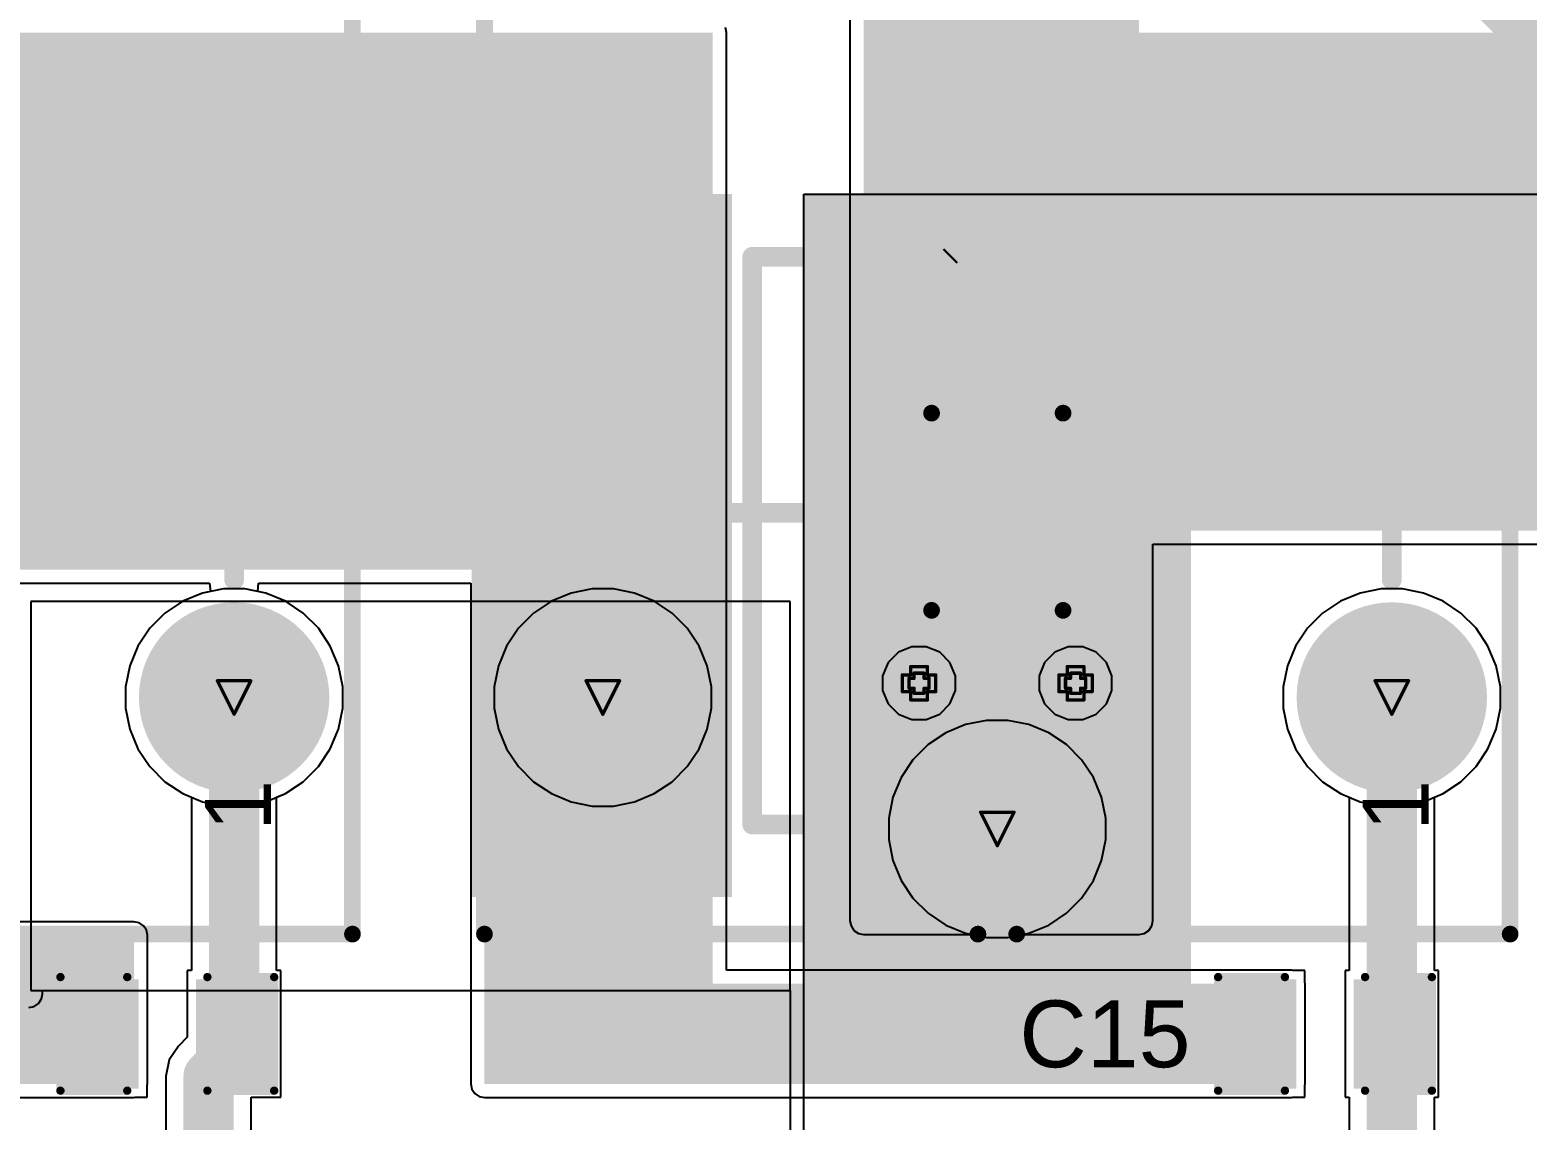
# Model space of a CAD drawing. Header units: inches. Extents: x -7 to 5163, y -3 to 5149.
# Drawn here: x 129.55 to 152.33, y 126.27 to 142.86 of the extents above; entities that cross this region are included whole.
import ezdxf

# ---------------------------------------------------------------- set-up
doc = ezdxf.new("R2010")
doc.units = ezdxf.units.IN
for name, color, linetype in [('Bottom Layer', 5, 'Continuous'), ('Bottom Solder', 6, 'Continuous'), ('Drill Drawing', 1, 'Continuous'), ('GND', 76, 'Continuous'), ('Multi-Layer', 9, 'Continuous'), ('Pad Holes', 156, 'Continuous'), ('PWR', 16, 'Continuous'), ('Top Layer', 1, 'Continuous'), ('Top Overlay', 2, 'Continuous'), ('Top Paste', 8, 'Continuous'), ('Top Solder', 216, 'Continuous'), ('Via Holes', 16, 'Continuous')]:
    doc.layers.add(name, color=color, linetype=linetype)
doc.styles.add('Arial', font='', dxfattribs={"height": 0.2})
doc.styles.get('Arial').set_extended_font_data('Arial')

# ---------------------------------------------------------------- blocks, each defined once
blk = doc.blocks.new('SRD_05VDC_SL_C_22')
at = {"layer": 'Bottom Layer'}
h = blk.add_hatch(color=5, dxfattribs=at)
edge = h.paths.add_edge_path()
edge.add_arc((-5.1, 6), 1.397, 0, 360)
h = blk.add_hatch(color=5, dxfattribs=at)
edge = h.paths.add_edge_path()
edge.add_arc((-7.1, 0), 1.397, 0, 360)
h = blk.add_hatch(color=5, dxfattribs=at)
edge = h.paths.add_edge_path()
edge.add_arc((-5.1, -6), 1.397, 0, 360)
at = {"layer": 'Bottom Solder'}
h = blk.add_hatch(color=6, dxfattribs=at)
edge = h.paths.add_edge_path()
edge.add_arc((-5.1, 6), 1.448, 0, 360)
h = blk.add_hatch(color=6, dxfattribs=at)
edge = h.paths.add_edge_path()
edge.add_arc((-7.1, 0), 1.448, 0, 360)
h = blk.add_hatch(color=6, dxfattribs=at)
edge = h.paths.add_edge_path()
edge.add_arc((-5.1, -6), 1.448, 0, 360)
at = {"layer": 'GND'}
h = blk.add_hatch(color=76, dxfattribs=at)
edge = h.paths.add_edge_path()
edge.add_arc((-5.1, 6), 1.397, 0, 360)
h = blk.add_hatch(color=76, dxfattribs=at)
edge = h.paths.add_edge_path()
edge.add_arc((-7.1, 0), 1.397, 0, 360)
h = blk.add_hatch(color=76, dxfattribs=at)
edge = h.paths.add_edge_path()
edge.add_arc((-5.1, -6), 1.397, 0, 360)
at = {"layer": 'Multi-Layer'}
h = blk.add_hatch(color=9, dxfattribs=at)
edge = h.paths.add_edge_path()
edge.add_arc((-5.1, 6), 1.397, 0, 360)
h = blk.add_hatch(color=9, dxfattribs=at)
edge = h.paths.add_edge_path()
edge.add_arc((-7.1, 0), 1.397, 0, 360)
h = blk.add_hatch(color=9, dxfattribs=at)
edge = h.paths.add_edge_path()
edge.add_arc((-5.1, -6), 1.397, 0, 360)
at = {"layer": 'Pad Holes'}
h = blk.add_hatch(color=7, dxfattribs=at)
edge = h.paths.add_edge_path()
edge.add_arc((-5.1, 6), 0.762, 0, 360)
h = blk.add_hatch(color=7, dxfattribs=at)
edge = h.paths.add_edge_path()
edge.add_arc((-7.1, 0), 0.762, 0, 360)
h = blk.add_hatch(color=7, dxfattribs=at)
edge = h.paths.add_edge_path()
edge.add_arc((-5.1, -6), 0.762, 0, 360)
at = {"layer": 'PWR'}
h = blk.add_hatch(color=16, dxfattribs=at)
edge = h.paths.add_edge_path()
edge.add_arc((-5.1, 6), 1.397, 0, 360)
h = blk.add_hatch(color=16, dxfattribs=at)
edge = h.paths.add_edge_path()
edge.add_arc((-7.1, 0), 1.397, 0, 360)
h = blk.add_hatch(color=16, dxfattribs=at)
edge = h.paths.add_edge_path()
edge.add_arc((-5.1, -6), 1.397, 0, 360)
at = {"layer": 'Top Layer'}
h = blk.add_hatch(color=1, dxfattribs=at)
edge = h.paths.add_edge_path()
edge.add_arc((-5.1, 6), 1.397, 0, 360)
h = blk.add_hatch(color=1, dxfattribs=at)
edge = h.paths.add_edge_path()
edge.add_arc((-7.1, 0), 1.397, 0, 360)
h = blk.add_hatch(color=1, dxfattribs=at)
edge = h.paths.add_edge_path()
edge.add_arc((-5.1, -6), 1.397, 0, 360)
at = {"layer": 'Top Solder'}
h = blk.add_hatch(color=216, dxfattribs=at)
edge = h.paths.add_edge_path()
edge.add_arc((-5.1, 6), 1.448, 0, 360)
h = blk.add_hatch(color=216, dxfattribs=at)
edge = h.paths.add_edge_path()
edge.add_arc((-7.1, 0), 1.448, 0, 360)
h = blk.add_hatch(color=216, dxfattribs=at)
edge = h.paths.add_edge_path()
edge.add_arc((-5.1, -6), 1.448, 0, 360)
at = {"layer": 'Top Overlay'}
for points, const_width in [([(-8.699, 7.8), (-8.699, 0.295)], 0.254), ([(-8.699, 7.8), (10.501, 7.8)], 0.254), ([(-3.31, 6), (-2.292, 6)], 0.3), ([(-2.292, 6), (-2.292, 1.051)], 0.3), ([(-7.032, 3.727), (1.604, 3.727)], 0.3), ([(-7.032, 3.727), (-7.032, 1.8)], 0.3), ([(1.604, 3.727), (1.604, 0.727)], 0.3), ([(-3.775, 1), (-3.775, -1)], 0.254), ([(-3.775, 1), (-0.775, 1)], 0.254), ([(-0.775, 1), (-0.775, -1)], 0.254), ([(1.604, 0.727), (1.628, 0.703)], 0.3), ([(1.628, 0.703), (5.644, 0.703)], 0.3), ([(-8.699, -0.295), (-8.699, -7.8)], 0.254), ([(-3.775, -1), (-0.775, -1)], 0.254), ([(-2.292, -1.051), (-2.292, -6)], 0.3), ([(-2.292, -6), (-3.31, -6)], 0.3), ([(-8.699, -7.8), (10.501, -7.8)], 0.254)]:
    blk.add_lwpolyline(points, dxfattribs=dict(at, const_width=const_width))
for points, const_width in [([(-8.763, 7.8, 1), (-8.636, 7.8, 1)], 0.127), ([(-8.763, 7.8, 1), (-8.636, 7.8, 1)], 0.127), ([(-3.385, 6, 1), (-3.235, 6, 1)], 0.15), ([(-2.367, 6, 1), (-2.217, 6, 1)], 0.15), ([(-2.367, 6, 1), (-2.217, 6, 1)], 0.15), ([(-7.107, 3.727, 1), (-6.957, 3.727, 1)], 0.15), ([(-7.107, 3.727, 1), (-6.957, 3.727, 1)], 0.15), ([(1.529, 3.727, 1), (1.679, 3.727, 1)], 0.15), ([(1.529, 3.727, 1), (1.679, 3.727, 1)], 0.15), ([(-7.107, 1.8, 1), (-6.957, 1.8, 1)], 0.15), ([(-2.367, 1.051, 1), (-2.217, 1.051, 1)], 0.15), ([(-3.838, 1, 1), (-3.711, 1, 1)], 0.127), ([(-3.838, 1, 1), (-3.711, 1, 1)], 0.127), ([(-0.838, 1, 1), (-0.711, 1, 1)], 0.127), ([(-0.838, 1, 1), (-0.711, 1, 1)], 0.127), ([(1.529, 0.727, 1), (1.679, 0.727, 1)], 0.15), ([(1.529, 0.727, 1), (1.679, 0.727, 1)], 0.15), ([(1.553, 0.703, 1), (1.703, 0.703, 1)], 0.15), ([(1.553, 0.703, 1), (1.703, 0.703, 1)], 0.15), ([(-8.763, 0.295, 1), (-8.636, 0.295, 1)], 0.127), ([(-8.763, -0.295, 1), (-8.636, -0.295, 1)], 0.127), ([(-3.838, -1, 1), (-3.711, -1, 1)], 0.127), ([(-3.838, -1, 1), (-3.711, -1, 1)], 0.127), ([(-2.367, -1.051, 1), (-2.217, -1.051, 1)], 0.15), ([(-0.838, -1, 1), (-0.711, -1, 1)], 0.127), ([(-0.838, -1, 1), (-0.711, -1, 1)], 0.127), ([(-3.385, -6, 1), (-3.235, -6, 1)], 0.15), ([(-2.367, -6, 1), (-2.217, -6, 1)], 0.15), ([(-2.367, -6, 1), (-2.217, -6, 1)], 0.15), ([(-8.763, -7.8, 1), (-8.636, -7.8, 1)], 0.127), ([(-8.763, -7.8, 1), (-8.636, -7.8, 1)], 0.127)]:
    blk.add_lwpolyline(points, format="xyb", close=True, dxfattribs=dict(at, const_width=const_width))
at = {"layer": 'Top Overlay', "style": 'Arial'}
blk.add_text('1', height=1, dxfattribs=at).set_placement((-7.132, -6.559))
blk = doc.blocks.new('SRD_05VDC_SL_C_29')
at = {"layer": 'Bottom Layer'}
h = blk.add_hatch(color=5, dxfattribs=at)
edge = h.paths.add_edge_path()
edge.add_arc((-5.1, -6), 1.397, 0, 360)
at = {"layer": 'Bottom Solder'}
h = blk.add_hatch(color=6, dxfattribs=at)
edge = h.paths.add_edge_path()
edge.add_arc((-5.1, -6), 1.448, 0, 360)
at = {"layer": 'GND'}
h = blk.add_hatch(color=76, dxfattribs=at)
edge = h.paths.add_edge_path()
edge.add_arc((-5.1, -6), 1.397, 0, 360)
at = {"layer": 'Multi-Layer'}
h = blk.add_hatch(color=9, dxfattribs=at)
edge = h.paths.add_edge_path()
edge.add_arc((-5.1, -6), 1.397, 0, 360)
at = {"layer": 'Pad Holes'}
h = blk.add_hatch(color=7, dxfattribs=at)
edge = h.paths.add_edge_path()
edge.add_arc((-5.1, -6), 0.762, 0, 360)
at = {"layer": 'PWR'}
h = blk.add_hatch(color=16, dxfattribs=at)
edge = h.paths.add_edge_path()
edge.add_arc((-5.1, -6), 1.397, 0, 360)
at = {"layer": 'Top Layer'}
h = blk.add_hatch(color=1, dxfattribs=at)
edge = h.paths.add_edge_path()
edge.add_arc((-5.1, -6), 1.397, 0, 360)
at = {"layer": 'Top Solder'}
h = blk.add_hatch(color=216, dxfattribs=at)
edge = h.paths.add_edge_path()
edge.add_arc((-5.1, -6), 1.448, 0, 360)
at = {"layer": 'Top Overlay'}
for points, const_width in [([(-8.699, -0.295), (-8.699, -7.8)], 0.254), ([(-2.292, -1.051), (-2.292, -6)], 0.3), ([(-2.292, -6), (-3.31, -6)], 0.3), ([(-8.699, -7.8), (10.501, -7.8)], 0.254)]:
    blk.add_lwpolyline(points, dxfattribs=dict(at, const_width=const_width))
for points, const_width in [([(-3.385, -6, 1), (-3.235, -6, 1)], 0.15), ([(-2.367, -6, 1), (-2.217, -6, 1)], 0.15), ([(-2.367, -6, 1), (-2.217, -6, 1)], 0.15), ([(-8.763, -7.8, 1), (-8.636, -7.8, 1)], 0.127), ([(-8.763, -7.8, 1), (-8.636, -7.8, 1)], 0.127)]:
    blk.add_lwpolyline(points, format="xyb", close=True, dxfattribs=dict(at, const_width=const_width))
at = {"layer": 'Top Overlay', "style": 'Arial'}
blk.add_text('1', height=1, dxfattribs=at).set_placement((-7.132, -6.559))
blk = doc.blocks.new('C___0805_78')
at = {"layer": 'Top Layer'}
for points in [[(-1.524, 0.762), (-0.508, 0.762), (-0.508, -0.762), (-1.524, -0.762)], [(0.508, 0.762), (1.524, 0.762), (1.524, -0.762), (0.508, -0.762)]]:
    blk.add_hatch(color=1, dxfattribs=at).paths.add_polyline_path(points)
at = {"layer": 'Top Paste'}
for points in [[(-1.524, 0.762), (-0.508, 0.762), (-0.508, -0.762), (-1.524, -0.762)], [(0.508, 0.762), (1.524, 0.762), (1.524, -0.762), (0.508, -0.762)]]:
    blk.add_hatch(color=8, dxfattribs=at).paths.add_polyline_path(points)
at = {"layer": 'Top Solder'}
for points in [[(-1.594, 0.832), (-0.438, 0.832), (-0.438, -0.832), (-1.594, -0.832)], [(0.438, 0.832), (1.594, 0.832), (1.594, -0.832), (0.438, -0.832)]]:
    blk.add_hatch(color=216, dxfattribs=at).paths.add_polyline_path(points)
at = {"layer": 'Top Overlay', "const_width": 0.127}
for points in [[(-1.626, 0.864), (-1.626, -0.864)], [(-0.61, 0.864), (-1.626, 0.864)], [(1.626, 0.864), (0.61, 0.864)], [(1.626, 0.864), (1.626, -0.864)], [(-0.61, -0.864), (-1.626, -0.864)], [(1.626, -0.864), (0.61, -0.864)]]:
    blk.add_lwpolyline(points, dxfattribs=at)
at = {"layer": 'Top Overlay', "const_width": 0.0635}
for points in [[(-1.657, 0.864, 1), (-1.594, 0.864, 1)], [(-1.657, 0.864, 1), (-1.594, 0.864, 1)], [(-0.641, 0.864, 1), (-0.578, 0.864, 1)], [(0.578, 0.864, 1), (0.641, 0.864, 1)], [(1.594, 0.864, 1), (1.657, 0.864, 1)], [(1.594, 0.864, 1), (1.657, 0.864, 1)], [(-1.657, -0.864, 1), (-1.594, -0.864, 1)], [(-1.657, -0.864, 1), (-1.594, -0.864, 1)], [(-0.641, -0.864, 1), (-0.578, -0.864, 1)], [(0.578, -0.864, 1), (0.641, -0.864, 1)], [(1.594, -0.864, 1), (1.657, -0.864, 1)], [(1.594, -0.864, 1), (1.657, -0.864, 1)]]:
    blk.add_lwpolyline(points, format="xyb", close=True, dxfattribs=at)
blk = doc.blocks.new('C___0805_80')
at = {"layer": 'Top Layer'}
for points in [[(-1.524, 0.762), (-0.508, 0.762), (-0.508, -0.762), (-1.524, -0.762)], [(0.508, 0.762), (1.524, 0.762), (1.524, -0.762), (0.508, -0.762)]]:
    blk.add_hatch(color=1, dxfattribs=at).paths.add_polyline_path(points)
at = {"layer": 'Top Paste'}
for points in [[(-1.524, 0.762), (-0.508, 0.762), (-0.508, -0.762), (-1.524, -0.762)], [(0.508, 0.762), (1.524, 0.762), (1.524, -0.762), (0.508, -0.762)]]:
    blk.add_hatch(color=8, dxfattribs=at).paths.add_polyline_path(points)
at = {"layer": 'Top Solder'}
for points in [[(-1.594, 0.832), (-0.438, 0.832), (-0.438, -0.832), (-1.594, -0.832)], [(0.438, 0.832), (1.594, 0.832), (1.594, -0.832), (0.438, -0.832)]]:
    blk.add_hatch(color=216, dxfattribs=at).paths.add_polyline_path(points)
at = {"layer": 'Top Overlay', "const_width": 0.127}
for points in [[(-1.626, 0.864), (-1.626, -0.864)], [(-0.61, 0.864), (-1.626, 0.864)], [(1.626, 0.864), (0.61, 0.864)], [(1.626, 0.864), (1.626, -0.864)], [(-0.61, -0.864), (-1.626, -0.864)], [(1.626, -0.864), (0.61, -0.864)]]:
    blk.add_lwpolyline(points, dxfattribs=at)
at = {"layer": 'Top Overlay', "const_width": 0.0635}
for points in [[(-1.657, 0.864, 1), (-1.594, 0.864, 1)], [(-1.657, 0.864, 1), (-1.594, 0.864, 1)], [(-0.641, 0.864, 1), (-0.578, 0.864, 1)], [(0.578, 0.864, 1), (0.641, 0.864, 1)], [(1.594, 0.864, 1), (1.657, 0.864, 1)], [(1.594, 0.864, 1), (1.657, 0.864, 1)], [(-1.657, -0.864, 1), (-1.594, -0.864, 1)], [(-1.657, -0.864, 1), (-1.594, -0.864, 1)], [(-0.641, -0.864, 1), (-0.578, -0.864, 1)], [(0.578, -0.864, 1), (0.641, -0.864, 1)], [(1.594, -0.864, 1), (1.657, -0.864, 1)], [(1.594, -0.864, 1), (1.657, -0.864, 1)]]:
    blk.add_lwpolyline(points, format="xyb", close=True, dxfattribs=at)

msp = doc.modelspace()

# ---------------------------------------------------------------- hatches: boundary and pattern name
at = {"layer": 'Bottom Layer'}
for points in [[(125.093, 136.042), (140.233, 136.042), (140.233, 140.36), (125.093, 140.36)], [(136.271, 129.667), (140.233, 129.667), (140.233, 140.36), (136.271, 140.36)], [(141.326, 128.019), (147.216, 128.019), (147.216, 140.36), (141.326, 140.36)]]:
    msp.add_hatch(color=5, dxfattribs=at).paths.add_polyline_path(points)
h = msp.add_hatch(color=5, dxfattribs=at)
edge = h.paths.add_edge_path()
edge.add_arc((143.078, 132.918), 0.3, 0, 360)
h = msp.add_hatch(color=5, dxfattribs=at)
edge = h.paths.add_edge_path()
edge.add_arc((145.458, 132.918), 0.3, 0, 360)
at = {"layer": 'Bottom Solder'}
h = msp.add_hatch(color=6, dxfattribs=at)
edge = h.paths.add_edge_path()
edge.add_arc((143.078, 132.918), 0.402, 0, 360)
h = msp.add_hatch(color=6, dxfattribs=at)
edge = h.paths.add_edge_path()
edge.add_arc((145.458, 132.918), 0.402, 0, 360)
at = {"layer": 'GND'}
h = msp.add_hatch(color=76, dxfattribs=at)
edge = h.paths.add_edge_path()
edge.add_arc((143.078, 132.918), 0.3, 0, 360)
h = msp.add_hatch(color=76, dxfattribs=at)
edge = h.paths.add_edge_path()
edge.add_arc((145.458, 132.918), 0.3, 0, 360)
at = {"layer": 'PWR'}
h = msp.add_hatch(color=16, dxfattribs=at)
edge = h.paths.add_edge_path()
edge.add_arc((143.078, 132.918), 0.3, 0, 360)
h = msp.add_hatch(color=16, dxfattribs=at)
edge = h.paths.add_edge_path()
edge.add_arc((145.458, 132.918), 0.3, 0, 360)
at = {"layer": 'Top Layer'}
for points in [[(142.234, 129.304), (146.424, 129.304), (146.424, 155.032), (142.234, 155.032)], [(118.847, 134.647), (139.941, 134.647), (139.941, 142.816), (118.847, 142.816)], [(136.467, 126.822), (139.941, 126.822), (139.941, 142.816), (136.467, 142.816)], [(142.265, 135.238), (164.033, 135.238), (164.033, 142.816), (142.265, 142.816)], [(118.859, 126.822), (131.136, 126.822), (131.136, 129.083), (118.859, 129.083)], [(136.467, 126.822), (148.744, 126.822), (148.744, 128.346), (136.467, 128.346)]]:
    msp.add_hatch(color=1, dxfattribs=at).paths.add_polyline_path(points)
h = msp.add_hatch(color=1, dxfattribs=at)
edge = h.paths.add_edge_path()
edge.add_arc((143.078, 132.918), 0.3, 0, 360)
h = msp.add_hatch(color=1, dxfattribs=at)
edge = h.paths.add_edge_path()
edge.add_arc((145.458, 132.918), 0.3, 0, 360)
at = {"layer": 'Top Solder'}
h = msp.add_hatch(color=216, dxfattribs=at)
edge = h.paths.add_edge_path()
edge.add_arc((143.078, 132.918), 0.402, 0, 360)
h = msp.add_hatch(color=216, dxfattribs=at)
edge = h.paths.add_edge_path()
edge.add_arc((145.458, 132.918), 0.402, 0, 360)
at = {"layer": 'Via Holes'}
h = msp.add_hatch(color=7, dxfattribs=at)
edge = h.paths.add_edge_path()
edge.add_arc((143.078, 132.918), 0.15, 0, 360)
h = msp.add_hatch(color=7, dxfattribs=at)
edge = h.paths.add_edge_path()
edge.add_arc((145.458, 132.918), 0.15, 0, 360)

# ---------------------------------------------------------------- linework, layer by layer
at = {"layer": 'Bottom Layer'}
for p, q in [((141.326, 119.554), (141.326, 140.36)), ((141.326, 140.36), (164.607, 140.36)), ((150.105, 134.352), (149.786, 134.289)), ((150.43, 134.352), (150.105, 134.352)), ((150.749, 134.289), (150.43, 134.352)), ((129.567, 134.163), (129.567, 128.245)), ((141.118, 134.163), (129.567, 134.163)), ((141.118, 128.245), (141.118, 134.163)), ((149.486, 134.164), (149.215, 133.984)), ((149.786, 134.289), (149.486, 134.164)), ((151.05, 134.164), (150.749, 134.289)), ((151.32, 133.984), (151.05, 134.164)), ((149.215, 133.984), (148.985, 133.754)), ((151.55, 133.754), (151.32, 133.984)), ((148.985, 133.754), (148.805, 133.483)), ((151.731, 133.483), (151.55, 133.754)), ((148.805, 133.483), (148.68, 133.183)), ((151.855, 133.183), (151.731, 133.483)), ((148.68, 133.183), (148.617, 132.864)), ((151.919, 132.864), (151.855, 133.183)), ((148.617, 132.864), (148.617, 132.539)), ((151.919, 132.539), (151.919, 132.864)), ((148.617, 132.539), (148.68, 132.22)), ((151.855, 132.22), (151.919, 132.539)), ((148.68, 132.22), (148.805, 131.919)), ((151.731, 131.919), (151.855, 132.22)), ((148.805, 131.919), (148.985, 131.649)), ((151.55, 131.649), (151.731, 131.919)), ((148.985, 131.649), (149.215, 131.419)), ((151.32, 131.419), (151.55, 131.649)), ((149.215, 131.419), (149.486, 131.238)), ((151.05, 131.238), (151.32, 131.419)), ((149.486, 131.238), (149.786, 131.114)), ((150.749, 131.114), (151.05, 131.238)), ((149.786, 131.114), (150.105, 131.05)), ((150.105, 131.05), (150.43, 131.05)), ((150.43, 131.05), (150.749, 131.114)), ((129.567, 128.245), (141.118, 128.245)), ((129.746, 128.194), (129.746, 128.245)), ((129.746, 128.245), (141.118, 128.245)), ((141.118, 128.245), (141.118, 128.019)), ((129.539, 127.987), (129.618, 128.002)), ((129.618, 128.002), (129.686, 128.047)), ((129.686, 128.047), (129.731, 128.115)), ((129.731, 128.115), (129.746, 128.194)), ((141.118, 128.019), (141.118, 119.663))]:
    msp.add_line(p, q, dxfattribs=at)
at = {"layer": 'Bottom Layer', "const_width": 0.762}
msp.add_lwpolyline([(150.267, 144.901), (153.31, 141.859)], dxfattribs=at)
at = {"layer": 'Drill Drawing', "const_width": 0.0508}
for points in [[(142.824, 132.791), (142.824, 133.045)], [(142.824, 133.045), (142.951, 133.045)], [(142.926, 132.842), (142.926, 132.994)], [(142.926, 132.994), (143.002, 132.994)], [(142.951, 133.045), (142.951, 133.172)], [(142.951, 133.172), (143.205, 133.172)], [(143.002, 132.994), (143.002, 133.071)], [(143.002, 133.071), (143.154, 133.071)], [(143.154, 132.994), (143.154, 133.071)], [(143.154, 132.994), (143.231, 132.994)], [(143.205, 133.045), (143.205, 133.172)], [(143.205, 133.045), (143.332, 133.045)], [(143.231, 132.842), (143.231, 132.994)], [(143.332, 132.791), (143.332, 133.045)], [(145.204, 132.791), (145.204, 133.045)], [(145.204, 133.045), (145.331, 133.045)], [(145.305, 132.842), (145.305, 132.994)], [(145.305, 132.994), (145.381, 132.994)], [(145.331, 133.045), (145.331, 133.172)], [(145.331, 133.172), (145.585, 133.172)], [(145.381, 132.994), (145.381, 133.071)], [(145.381, 133.071), (145.534, 133.071)], [(145.534, 132.994), (145.534, 133.071)], [(145.534, 132.994), (145.61, 132.994)], [(145.585, 133.045), (145.585, 133.172)], [(145.585, 133.045), (145.712, 133.045)], [(145.61, 132.842), (145.61, 132.994)], [(145.712, 132.791), (145.712, 133.045)], [(132.406, 132.955), (132.914, 132.955)], [(132.406, 132.955), (132.66, 132.447)], [(132.66, 132.447), (132.914, 132.955)], [(138.014, 132.955), (138.522, 132.955)], [(138.014, 132.955), (138.268, 132.447)], [(138.268, 132.447), (138.522, 132.955)], [(142.824, 132.791), (142.951, 132.791)], [(142.926, 132.842), (143.002, 132.842)], [(142.951, 132.664), (142.951, 132.791)], [(143.002, 132.766), (143.002, 132.842)], [(143.002, 132.766), (143.154, 132.766)], [(143.154, 132.842), (143.231, 132.842)], [(143.154, 132.766), (143.154, 132.842)], [(143.205, 132.791), (143.332, 132.791)], [(143.205, 132.664), (143.205, 132.791)], [(145.204, 132.791), (145.331, 132.791)], [(145.305, 132.842), (145.381, 132.842)], [(145.331, 132.664), (145.331, 132.791)], [(145.381, 132.766), (145.381, 132.842)], [(145.381, 132.766), (145.534, 132.766)], [(145.534, 132.842), (145.61, 132.842)], [(145.534, 132.766), (145.534, 132.842)], [(145.585, 132.791), (145.712, 132.791)], [(145.585, 132.664), (145.585, 132.791)], [(150.014, 132.955), (150.522, 132.955)], [(150.014, 132.955), (150.268, 132.447)], [(150.268, 132.447), (150.522, 132.955)], [(142.951, 132.664), (143.205, 132.664)], [(145.331, 132.664), (145.585, 132.664)], [(144.014, 130.955), (144.522, 130.955)], [(144.014, 130.955), (144.268, 130.447)], [(144.268, 130.447), (144.522, 130.955)]]:
    msp.add_lwpolyline(points, dxfattribs=at)
at = {"layer": 'Drill Drawing', "const_width": 0.0254}
for points in [[(142.811, 133.045, 1), (142.837, 133.045, 1)], [(142.811, 133.045, 1), (142.837, 133.045, 1)], [(142.913, 132.994, 1), (142.939, 132.994, 1)], [(142.913, 132.994, 1), (142.939, 132.994, 1)], [(142.939, 133.172, 1), (142.964, 133.172, 1)], [(142.939, 133.172, 1), (142.964, 133.172, 1)], [(142.939, 133.045, 1), (142.964, 133.045, 1)], [(142.939, 133.045, 1), (142.964, 133.045, 1)], [(142.989, 133.071, 1), (143.015, 133.071, 1)], [(142.989, 133.071, 1), (143.015, 133.071, 1)], [(142.989, 132.994, 1), (143.015, 132.994, 1)], [(142.989, 132.994, 1), (143.015, 132.994, 1)], [(143.142, 133.071, 1), (143.167, 133.071, 1)], [(143.142, 133.071, 1), (143.167, 133.071, 1)], [(143.142, 132.994, 1), (143.167, 132.994, 1)], [(143.142, 132.994, 1), (143.167, 132.994, 1)], [(143.192, 133.172, 1), (143.218, 133.172, 1)], [(143.192, 133.172, 1), (143.218, 133.172, 1)], [(143.192, 133.045, 1), (143.218, 133.045, 1)], [(143.192, 133.045, 1), (143.218, 133.045, 1)], [(143.218, 132.994, 1), (143.243, 132.994, 1)], [(143.218, 132.994, 1), (143.243, 132.994, 1)], [(143.32, 133.045, 1), (143.345, 133.045, 1)], [(143.32, 133.045, 1), (143.345, 133.045, 1)], [(145.191, 133.045, 1), (145.216, 133.045, 1)], [(145.191, 133.045, 1), (145.216, 133.045, 1)], [(145.292, 132.994, 1), (145.318, 132.994, 1)], [(145.292, 132.994, 1), (145.318, 132.994, 1)], [(145.318, 133.172, 1), (145.343, 133.172, 1)], [(145.318, 133.172, 1), (145.343, 133.172, 1)], [(145.318, 133.045, 1), (145.343, 133.045, 1)], [(145.318, 133.045, 1), (145.343, 133.045, 1)], [(145.369, 133.071, 1), (145.394, 133.071, 1)], [(145.369, 133.071, 1), (145.394, 133.071, 1)], [(145.369, 132.994, 1), (145.394, 132.994, 1)], [(145.369, 132.994, 1), (145.394, 132.994, 1)], [(145.521, 133.071, 1), (145.546, 133.071, 1)], [(145.521, 133.071, 1), (145.546, 133.071, 1)], [(145.521, 132.994, 1), (145.546, 132.994, 1)], [(145.521, 132.994, 1), (145.546, 132.994, 1)], [(145.572, 133.172, 1), (145.597, 133.172, 1)], [(145.572, 133.172, 1), (145.597, 133.172, 1)], [(145.572, 133.045, 1), (145.597, 133.045, 1)], [(145.572, 133.045, 1), (145.597, 133.045, 1)], [(145.597, 132.994, 1), (145.623, 132.994, 1)], [(145.597, 132.994, 1), (145.623, 132.994, 1)], [(145.699, 133.045, 1), (145.724, 133.045, 1)], [(145.699, 133.045, 1), (145.724, 133.045, 1)], [(132.393, 132.955, 1), (132.418, 132.955, 1)], [(132.393, 132.955, 1), (132.418, 132.955, 1)], [(132.901, 132.955, 1), (132.926, 132.955, 1)], [(132.901, 132.955, 1), (132.926, 132.955, 1)], [(138.001, 132.955, 1), (138.027, 132.955, 1)], [(138.001, 132.955, 1), (138.027, 132.955, 1)], [(138.509, 132.955, 1), (138.535, 132.955, 1)], [(138.509, 132.955, 1), (138.535, 132.955, 1)], [(142.811, 132.791, 1), (142.837, 132.791, 1)], [(142.811, 132.791, 1), (142.837, 132.791, 1)], [(142.913, 132.842, 1), (142.939, 132.842, 1)], [(142.913, 132.842, 1), (142.939, 132.842, 1)], [(142.939, 132.791, 1), (142.964, 132.791, 1)], [(142.939, 132.791, 1), (142.964, 132.791, 1)], [(142.989, 132.842, 1), (143.015, 132.842, 1)], [(142.989, 132.842, 1), (143.015, 132.842, 1)], [(142.989, 132.766, 1), (143.015, 132.766, 1)], [(142.989, 132.766, 1), (143.015, 132.766, 1)], [(143.142, 132.842, 1), (143.167, 132.842, 1)], [(143.142, 132.842, 1), (143.167, 132.842, 1)], [(143.142, 132.766, 1), (143.167, 132.766, 1)], [(143.142, 132.766, 1), (143.167, 132.766, 1)], [(143.192, 132.791, 1), (143.218, 132.791, 1)], [(143.192, 132.791, 1), (143.218, 132.791, 1)], [(143.218, 132.842, 1), (143.243, 132.842, 1)], [(143.218, 132.842, 1), (143.243, 132.842, 1)], [(143.32, 132.791, 1), (143.345, 132.791, 1)], [(143.32, 132.791, 1), (143.345, 132.791, 1)], [(145.191, 132.791, 1), (145.216, 132.791, 1)], [(145.191, 132.791, 1), (145.216, 132.791, 1)], [(145.292, 132.842, 1), (145.318, 132.842, 1)], [(145.292, 132.842, 1), (145.318, 132.842, 1)], [(145.318, 132.791, 1), (145.343, 132.791, 1)], [(145.318, 132.791, 1), (145.343, 132.791, 1)], [(145.369, 132.842, 1), (145.394, 132.842, 1)], [(145.369, 132.842, 1), (145.394, 132.842, 1)], [(145.369, 132.766, 1), (145.394, 132.766, 1)], [(145.369, 132.766, 1), (145.394, 132.766, 1)], [(145.521, 132.842, 1), (145.546, 132.842, 1)], [(145.521, 132.842, 1), (145.546, 132.842, 1)], [(145.521, 132.766, 1), (145.546, 132.766, 1)], [(145.521, 132.766, 1), (145.546, 132.766, 1)], [(145.572, 132.791, 1), (145.597, 132.791, 1)], [(145.572, 132.791, 1), (145.597, 132.791, 1)], [(145.597, 132.842, 1), (145.623, 132.842, 1)], [(145.597, 132.842, 1), (145.623, 132.842, 1)], [(145.699, 132.791, 1), (145.724, 132.791, 1)], [(145.699, 132.791, 1), (145.724, 132.791, 1)], [(150.001, 132.955, 1), (150.027, 132.955, 1)], [(150.001, 132.955, 1), (150.027, 132.955, 1)], [(150.509, 132.955, 1), (150.535, 132.955, 1)], [(150.509, 132.955, 1), (150.535, 132.955, 1)], [(142.939, 132.664, 1), (142.964, 132.664, 1)], [(142.939, 132.664, 1), (142.964, 132.664, 1)], [(143.192, 132.664, 1), (143.218, 132.664, 1)], [(143.192, 132.664, 1), (143.218, 132.664, 1)], [(145.318, 132.664, 1), (145.343, 132.664, 1)], [(145.318, 132.664, 1), (145.343, 132.664, 1)], [(145.572, 132.664, 1), (145.597, 132.664, 1)], [(145.572, 132.664, 1), (145.597, 132.664, 1)], [(132.647, 132.447, 1), (132.672, 132.447, 1)], [(132.647, 132.447, 1), (132.672, 132.447, 1)], [(138.255, 132.447, 1), (138.281, 132.447, 1)], [(138.255, 132.447, 1), (138.281, 132.447, 1)], [(150.255, 132.447, 1), (150.281, 132.447, 1)], [(150.255, 132.447, 1), (150.281, 132.447, 1)], [(144.001, 130.955, 1), (144.027, 130.955, 1)], [(144.001, 130.955, 1), (144.027, 130.955, 1)], [(144.509, 130.955, 1), (144.535, 130.955, 1)], [(144.509, 130.955, 1), (144.535, 130.955, 1)], [(144.255, 130.447, 1), (144.281, 130.447, 1)], [(144.255, 130.447, 1), (144.281, 130.447, 1)]]:
    msp.add_lwpolyline(points, format="xyb", close=True, dxfattribs=at)
at = {"layer": 'GND'}
for p, q in [((132.497, 134.352), (132.178, 134.289)), ((132.822, 134.352), (132.497, 134.352)), ((133.141, 134.289), (132.822, 134.352)), ((138.105, 134.352), (137.786, 134.289)), ((138.43, 134.352), (138.105, 134.352)), ((138.749, 134.289), (138.43, 134.352)), ((150.105, 134.352), (149.786, 134.289)), ((150.43, 134.352), (150.105, 134.352)), ((150.749, 134.289), (150.43, 134.352)), ((131.878, 134.164), (131.607, 133.984)), ((132.178, 134.289), (131.878, 134.164)), ((133.442, 134.164), (133.141, 134.289)), ((133.712, 133.984), (133.442, 134.164)), ((137.486, 134.164), (137.215, 133.984)), ((137.786, 134.289), (137.486, 134.164)), ((139.05, 134.164), (138.749, 134.289)), ((139.32, 133.984), (139.05, 134.164)), ((149.486, 134.164), (149.215, 133.984)), ((149.786, 134.289), (149.486, 134.164)), ((151.05, 134.164), (150.749, 134.289)), ((151.32, 133.984), (151.05, 134.164)), ((131.607, 133.984), (131.377, 133.754)), ((133.942, 133.754), (133.712, 133.984)), ((137.215, 133.984), (136.985, 133.754)), ((139.55, 133.754), (139.32, 133.984)), ((149.215, 133.984), (148.985, 133.754)), ((151.55, 133.754), (151.32, 133.984)), ((131.377, 133.754), (131.197, 133.483)), ((134.123, 133.483), (133.942, 133.754)), ((136.985, 133.754), (136.805, 133.483)), ((139.731, 133.483), (139.55, 133.754)), ((148.985, 133.754), (148.805, 133.483)), ((151.731, 133.483), (151.55, 133.754)), ((131.197, 133.483), (131.072, 133.183)), ((134.247, 133.183), (134.123, 133.483)), ((136.805, 133.483), (136.68, 133.183)), ((139.855, 133.183), (139.731, 133.483)), ((142.968, 133.472), (142.764, 133.388)), ((143.188, 133.472), (142.968, 133.472)), ((143.392, 133.388), (143.188, 133.472)), ((145.347, 133.472), (145.144, 133.388)), ((145.568, 133.472), (145.347, 133.472)), ((145.771, 133.388), (145.568, 133.472)), ((148.805, 133.483), (148.68, 133.183)), ((151.855, 133.183), (151.731, 133.483)), ((142.609, 133.232), (142.524, 133.028)), ((142.764, 133.388), (142.609, 133.232)), ((143.548, 133.232), (143.392, 133.388)), ((143.632, 133.028), (143.548, 133.232)), ((144.988, 133.232), (144.904, 133.028)), ((145.144, 133.388), (144.988, 133.232)), ((145.927, 133.232), (145.771, 133.388)), ((146.012, 133.028), (145.927, 133.232)), ((131.072, 133.183), (131.009, 132.864)), ((134.311, 132.864), (134.247, 133.183)), ((136.68, 133.183), (136.617, 132.864)), ((139.919, 132.864), (139.855, 133.183)), ((142.524, 133.028), (142.524, 132.808)), ((143.632, 132.808), (143.632, 133.028)), ((144.904, 133.028), (144.904, 132.808)), ((146.012, 132.808), (146.012, 133.028)), ((148.68, 133.183), (148.617, 132.864)), ((151.919, 132.864), (151.855, 133.183)), ((131.009, 132.864), (131.009, 132.539)), ((134.311, 132.539), (134.311, 132.864)), ((136.617, 132.864), (136.617, 132.539)), ((139.919, 132.539), (139.919, 132.864)), ((142.524, 132.808), (142.609, 132.604)), ((143.548, 132.604), (143.632, 132.808)), ((144.904, 132.808), (144.988, 132.604)), ((145.927, 132.604), (146.012, 132.808)), ((148.617, 132.864), (148.617, 132.539)), ((151.919, 132.539), (151.919, 132.864)), ((131.009, 132.539), (131.072, 132.22)), ((134.247, 132.22), (134.311, 132.539)), ((136.617, 132.539), (136.68, 132.22)), ((139.855, 132.22), (139.919, 132.539)), ((142.609, 132.604), (142.764, 132.449)), ((143.392, 132.449), (143.548, 132.604)), ((144.988, 132.604), (145.144, 132.449)), ((145.771, 132.449), (145.927, 132.604)), ((148.617, 132.539), (148.68, 132.22)), ((151.855, 132.22), (151.919, 132.539)), ((142.764, 132.449), (142.968, 132.364)), ((142.968, 132.364), (143.188, 132.364)), ((143.188, 132.364), (143.392, 132.449)), ((144.105, 132.352), (143.786, 132.289)), ((144.43, 132.352), (144.105, 132.352)), ((144.749, 132.289), (144.43, 132.352)), ((145.144, 132.449), (145.347, 132.364)), ((145.347, 132.364), (145.568, 132.364)), ((145.568, 132.364), (145.771, 132.449)), ((131.072, 132.22), (131.197, 131.919)), ((134.123, 131.919), (134.247, 132.22)), ((136.68, 132.22), (136.805, 131.919)), ((139.731, 131.919), (139.855, 132.22)), ((143.486, 132.164), (143.215, 131.984)), ((143.786, 132.289), (143.486, 132.164)), ((145.05, 132.164), (144.749, 132.289)), ((145.32, 131.984), (145.05, 132.164)), ((148.68, 132.22), (148.805, 131.919)), ((151.731, 131.919), (151.855, 132.22)), ((131.197, 131.919), (131.377, 131.649)), ((133.942, 131.649), (134.123, 131.919)), ((136.805, 131.919), (136.985, 131.649)), ((139.55, 131.649), (139.731, 131.919)), ((143.215, 131.984), (142.985, 131.754)), ((145.55, 131.754), (145.32, 131.984)), ((148.805, 131.919), (148.985, 131.649)), ((151.55, 131.649), (151.731, 131.919)), ((131.377, 131.649), (131.607, 131.419)), ((133.712, 131.419), (133.942, 131.649)), ((136.985, 131.649), (137.215, 131.419)), ((139.32, 131.419), (139.55, 131.649)), ((142.985, 131.754), (142.805, 131.483)), ((145.731, 131.483), (145.55, 131.754)), ((148.985, 131.649), (149.215, 131.419)), ((151.32, 131.419), (151.55, 131.649)), ((131.607, 131.419), (131.878, 131.238)), ((133.442, 131.238), (133.712, 131.419)), ((137.215, 131.419), (137.486, 131.238)), ((139.05, 131.238), (139.32, 131.419)), ((142.805, 131.483), (142.68, 131.183)), ((145.855, 131.183), (145.731, 131.483)), ((149.215, 131.419), (149.486, 131.238)), ((151.05, 131.238), (151.32, 131.419)), ((131.878, 131.238), (132.178, 131.114)), ((133.141, 131.114), (133.442, 131.238)), ((137.486, 131.238), (137.786, 131.114)), ((138.749, 131.114), (139.05, 131.238)), ((142.68, 131.183), (142.617, 130.864)), ((145.919, 130.864), (145.855, 131.183)), ((149.486, 131.238), (149.786, 131.114)), ((150.749, 131.114), (151.05, 131.238)), ((132.178, 131.114), (132.497, 131.05)), ((132.497, 131.05), (132.822, 131.05)), ((132.822, 131.05), (133.141, 131.114)), ((137.786, 131.114), (138.105, 131.05)), ((138.105, 131.05), (138.43, 131.05)), ((138.43, 131.05), (138.749, 131.114)), ((149.786, 131.114), (150.105, 131.05)), ((150.105, 131.05), (150.43, 131.05)), ((150.43, 131.05), (150.749, 131.114)), ((142.617, 130.864), (142.617, 130.539)), ((145.919, 130.539), (145.919, 130.864)), ((142.617, 130.539), (142.68, 130.22)), ((145.855, 130.22), (145.919, 130.539)), ((142.68, 130.22), (142.805, 129.919)), ((145.731, 129.919), (145.855, 130.22)), ((142.805, 129.919), (142.985, 129.649)), ((145.55, 129.649), (145.731, 129.919)), ((142.985, 129.649), (143.215, 129.419)), ((145.32, 129.419), (145.55, 129.649)), ((143.215, 129.419), (143.486, 129.238)), ((145.05, 129.238), (145.32, 129.419)), ((143.486, 129.238), (143.786, 129.114)), ((143.786, 129.114), (144.105, 129.05)), ((144.43, 129.05), (144.749, 129.114)), ((144.749, 129.114), (145.05, 129.238)), ((144.105, 129.05), (144.43, 129.05))]:
    msp.add_line(p, q, dxfattribs=at)
at = {"layer": 'PWR'}
for p, q in [((132.497, 134.352), (132.178, 134.289)), ((132.822, 134.352), (132.497, 134.352)), ((133.141, 134.289), (132.822, 134.352)), ((150.105, 134.352), (149.786, 134.289)), ((150.43, 134.352), (150.105, 134.352)), ((150.749, 134.289), (150.43, 134.352)), ((131.878, 134.164), (131.607, 133.984)), ((132.178, 134.289), (131.878, 134.164)), ((133.442, 134.164), (133.141, 134.289)), ((133.712, 133.984), (133.442, 134.164)), ((149.486, 134.164), (149.215, 133.984)), ((149.786, 134.289), (149.486, 134.164)), ((151.05, 134.164), (150.749, 134.289)), ((151.32, 133.984), (151.05, 134.164)), ((131.607, 133.984), (131.377, 133.754)), ((133.942, 133.754), (133.712, 133.984)), ((149.215, 133.984), (148.985, 133.754)), ((151.55, 133.754), (151.32, 133.984)), ((131.377, 133.754), (131.197, 133.483)), ((134.123, 133.483), (133.942, 133.754)), ((148.985, 133.754), (148.805, 133.483)), ((151.731, 133.483), (151.55, 133.754)), ((131.197, 133.483), (131.072, 133.183)), ((134.247, 133.183), (134.123, 133.483)), ((142.968, 133.472), (142.764, 133.388)), ((143.188, 133.472), (142.968, 133.472)), ((143.392, 133.388), (143.188, 133.472)), ((145.347, 133.472), (145.144, 133.388)), ((145.568, 133.472), (145.347, 133.472)), ((145.771, 133.388), (145.568, 133.472)), ((148.805, 133.483), (148.68, 133.183)), ((151.855, 133.183), (151.731, 133.483)), ((142.609, 133.232), (142.524, 133.028)), ((142.764, 133.388), (142.609, 133.232)), ((143.548, 133.232), (143.392, 133.388)), ((143.632, 133.028), (143.548, 133.232)), ((144.988, 133.232), (144.904, 133.028)), ((145.144, 133.388), (144.988, 133.232)), ((145.927, 133.232), (145.771, 133.388)), ((146.012, 133.028), (145.927, 133.232)), ((131.072, 133.183), (131.009, 132.864)), ((134.311, 132.864), (134.247, 133.183)), ((142.524, 133.028), (142.524, 132.808)), ((143.632, 132.808), (143.632, 133.028)), ((144.904, 133.028), (144.904, 132.808)), ((146.012, 132.808), (146.012, 133.028)), ((148.68, 133.183), (148.617, 132.864)), ((151.919, 132.864), (151.855, 133.183)), ((131.009, 132.864), (131.009, 132.539)), ((134.311, 132.539), (134.311, 132.864)), ((142.524, 132.808), (142.609, 132.604)), ((143.548, 132.604), (143.632, 132.808)), ((144.904, 132.808), (144.988, 132.604)), ((145.927, 132.604), (146.012, 132.808)), ((148.617, 132.864), (148.617, 132.539)), ((151.919, 132.539), (151.919, 132.864)), ((131.009, 132.539), (131.072, 132.22)), ((134.247, 132.22), (134.311, 132.539)), ((142.609, 132.604), (142.764, 132.449)), ((143.392, 132.449), (143.548, 132.604)), ((144.988, 132.604), (145.144, 132.449)), ((145.771, 132.449), (145.927, 132.604)), ((148.617, 132.539), (148.68, 132.22)), ((151.855, 132.22), (151.919, 132.539)), ((142.764, 132.449), (142.968, 132.364)), ((142.968, 132.364), (143.188, 132.364)), ((143.188, 132.364), (143.392, 132.449)), ((144.105, 132.352), (143.786, 132.289)), ((144.43, 132.352), (144.105, 132.352)), ((144.749, 132.289), (144.43, 132.352)), ((145.144, 132.449), (145.347, 132.364)), ((145.347, 132.364), (145.568, 132.364)), ((145.568, 132.364), (145.771, 132.449)), ((131.072, 132.22), (131.197, 131.919)), ((134.123, 131.919), (134.247, 132.22)), ((143.486, 132.164), (143.215, 131.984)), ((143.786, 132.289), (143.486, 132.164)), ((145.05, 132.164), (144.749, 132.289)), ((145.32, 131.984), (145.05, 132.164)), ((148.68, 132.22), (148.805, 131.919)), ((151.731, 131.919), (151.855, 132.22)), ((131.197, 131.919), (131.377, 131.649)), ((133.942, 131.649), (134.123, 131.919)), ((143.215, 131.984), (142.985, 131.754)), ((145.55, 131.754), (145.32, 131.984)), ((148.805, 131.919), (148.985, 131.649)), ((151.55, 131.649), (151.731, 131.919)), ((131.377, 131.649), (131.607, 131.419)), ((133.712, 131.419), (133.942, 131.649)), ((142.985, 131.754), (142.805, 131.483)), ((145.731, 131.483), (145.55, 131.754)), ((148.985, 131.649), (149.215, 131.419)), ((151.32, 131.419), (151.55, 131.649)), ((131.607, 131.419), (131.878, 131.238)), ((133.442, 131.238), (133.712, 131.419)), ((142.805, 131.483), (142.68, 131.183)), ((145.855, 131.183), (145.731, 131.483)), ((149.215, 131.419), (149.486, 131.238)), ((151.05, 131.238), (151.32, 131.419)), ((131.878, 131.238), (132.178, 131.114)), ((133.141, 131.114), (133.442, 131.238)), ((142.68, 131.183), (142.617, 130.864)), ((145.919, 130.864), (145.855, 131.183)), ((149.486, 131.238), (149.786, 131.114)), ((150.749, 131.114), (151.05, 131.238)), ((132.178, 131.114), (132.497, 131.05)), ((132.497, 131.05), (132.822, 131.05)), ((132.822, 131.05), (133.141, 131.114)), ((149.786, 131.114), (150.105, 131.05)), ((150.105, 131.05), (150.43, 131.05)), ((150.43, 131.05), (150.749, 131.114)), ((142.617, 130.864), (142.617, 130.539)), ((145.919, 130.539), (145.919, 130.864)), ((142.617, 130.539), (142.68, 130.22)), ((145.855, 130.22), (145.919, 130.539)), ((142.68, 130.22), (142.805, 129.919)), ((145.731, 129.919), (145.855, 130.22)), ((142.805, 129.919), (142.985, 129.649)), ((145.55, 129.649), (145.731, 129.919)), ((142.985, 129.649), (143.215, 129.419)), ((145.32, 129.419), (145.55, 129.649)), ((143.215, 129.419), (143.486, 129.238)), ((145.05, 129.238), (145.32, 129.419)), ((143.486, 129.238), (143.786, 129.114)), ((143.786, 129.114), (144.105, 129.05)), ((144.43, 129.05), (144.749, 129.114)), ((144.749, 129.114), (145.05, 129.238)), ((144.105, 129.05), (144.43, 129.05))]:
    msp.add_line(p, q, dxfattribs=at)
at = {"layer": 'Top Layer'}
for p, q in [((142.027, 155.032), (142.027, 129.304)), ((140.148, 142.816), (140.132, 142.895)), ((140.148, 128.553), (140.148, 142.816)), ((146.632, 129.304), (146.632, 135.031)), ((146.632, 135.031), (159.635, 135.031)), ((129.023, 134.44), (132.287, 134.44)), ((132.287, 134.44), (132.299, 134.313)), ((133.02, 134.313), (133.033, 134.44)), ((133.033, 134.44), (136.26, 134.44)), ((136.26, 134.44), (136.26, 128.346)), ((150.105, 134.352), (149.786, 134.289)), ((150.43, 134.352), (150.105, 134.352)), ((150.749, 134.289), (150.43, 134.352)), ((131.878, 134.164), (131.607, 133.984)), ((132.178, 134.289), (131.878, 134.164)), ((132.299, 134.313), (132.178, 134.289)), ((133.141, 134.289), (133.02, 134.313)), ((133.442, 134.164), (133.141, 134.289)), ((133.712, 133.984), (133.442, 134.164)), ((149.486, 134.164), (149.215, 133.984)), ((149.786, 134.289), (149.486, 134.164)), ((151.05, 134.164), (150.749, 134.289)), ((151.32, 133.984), (151.05, 134.164)), ((131.607, 133.984), (131.377, 133.754)), ((133.942, 133.754), (133.712, 133.984)), ((149.215, 133.984), (148.985, 133.754)), ((151.55, 133.754), (151.32, 133.984)), ((131.377, 133.754), (131.197, 133.483)), ((134.123, 133.483), (133.942, 133.754)), ((148.985, 133.754), (148.805, 133.483)), ((151.731, 133.483), (151.55, 133.754)), ((131.197, 133.483), (131.072, 133.183)), ((134.247, 133.183), (134.123, 133.483)), ((148.805, 133.483), (148.68, 133.183)), ((151.855, 133.183), (151.731, 133.483)), ((131.072, 133.183), (131.009, 132.864)), ((134.311, 132.864), (134.247, 133.183)), ((148.68, 133.183), (148.617, 132.864)), ((151.919, 132.864), (151.855, 133.183)), ((131.009, 132.864), (131.009, 132.539)), ((134.311, 132.539), (134.311, 132.864)), ((148.617, 132.864), (148.617, 132.539)), ((151.919, 132.539), (151.919, 132.864)), ((131.009, 132.539), (131.072, 132.22)), ((134.247, 132.22), (134.311, 132.539)), ((148.617, 132.539), (148.68, 132.22)), ((151.855, 132.22), (151.919, 132.539)), ((131.072, 132.22), (131.197, 131.919)), ((134.123, 131.919), (134.247, 132.22)), ((148.68, 132.22), (148.805, 131.919)), ((151.731, 131.919), (151.855, 132.22)), ((131.197, 131.919), (131.377, 131.649)), ((133.942, 131.649), (134.123, 131.919)), ((148.805, 131.919), (148.985, 131.649)), ((151.55, 131.649), (151.731, 131.919)), ((131.377, 131.649), (131.607, 131.419)), ((133.712, 131.419), (133.942, 131.649)), ((148.985, 131.649), (149.215, 131.419)), ((151.32, 131.419), (151.55, 131.649)), ((131.607, 131.419), (131.878, 131.238)), ((133.442, 131.238), (133.712, 131.419)), ((149.215, 131.419), (149.486, 131.238)), ((151.05, 131.238), (151.32, 131.419)), ((131.878, 131.238), (132.012, 131.183)), ((132.012, 131.183), (132.012, 128.549)), ((133.307, 131.183), (133.442, 131.238)), ((133.307, 128.549), (133.307, 131.183)), ((149.486, 131.238), (149.62, 131.183)), ((149.62, 131.183), (149.62, 128.549)), ((150.915, 131.183), (151.05, 131.238)), ((150.915, 128.549), (150.915, 131.183)), ((131.136, 129.29), (129.146, 129.29)), ((131.215, 129.274), (131.136, 129.29)), ((131.282, 129.229), (131.215, 129.274)), ((131.327, 129.162), (131.282, 129.229)), ((131.343, 129.083), (131.327, 129.162)), ((142.027, 129.304), (142.043, 129.225)), ((142.043, 129.225), (142.087, 129.158)), ((142.087, 129.158), (142.155, 129.113)), ((142.155, 129.113), (142.234, 129.097)), ((146.424, 129.097), (146.504, 129.113)), ((146.504, 129.113), (146.571, 129.158)), ((146.571, 129.158), (146.616, 129.225)), ((146.616, 129.225), (146.632, 129.304)), ((131.343, 126.822), (131.343, 129.083)), ((142.234, 129.097), (143.87, 129.097)), ((143.87, 129.097), (144.105, 129.05)), ((144.105, 129.05), (144.43, 129.05)), ((144.43, 129.05), (144.666, 129.097)), ((144.666, 129.097), (146.424, 129.097)), ((132.012, 128.549), (131.948, 128.549)), ((131.948, 128.549), (131.948, 127.535)), ((133.371, 128.549), (133.307, 128.549)), ((133.371, 126.619), (133.371, 128.549)), ((148.744, 128.553), (140.148, 128.553)), ((148.764, 128.549), (148.744, 128.553)), ((148.947, 128.549), (148.764, 128.549)), ((148.947, 128.366), (148.947, 128.549)), ((149.62, 128.549), (149.557, 128.549)), ((149.557, 128.549), (149.557, 126.619)), ((150.979, 128.549), (150.915, 128.549)), ((150.979, 126.619), (150.979, 128.549)), ((136.26, 128.346), (136.26, 126.822)), ((148.951, 128.346), (148.947, 128.366)), ((148.951, 126.822), (148.951, 128.346)), ((131.948, 127.535), (131.813, 127.399)), ((131.813, 127.399), (131.672, 127.189)), ((131.672, 127.189), (131.623, 126.941)), ((131.623, 126.941), (131.623, 122.474)), ((118.847, 126.615), (131.136, 126.615)), ((131.136, 126.615), (131.156, 126.619)), ((131.156, 126.619), (131.339, 126.619)), ((131.339, 126.802), (131.343, 126.822)), ((131.339, 126.619), (131.339, 126.802)), ((132.918, 122.474), (132.918, 126.619)), ((132.918, 126.619), (133.371, 126.619)), ((136.26, 126.822), (136.275, 126.743)), ((136.275, 126.743), (136.32, 126.676)), ((136.32, 126.676), (136.388, 126.631)), ((136.388, 126.631), (136.467, 126.615)), ((136.467, 126.615), (148.744, 126.615)), ((148.744, 126.615), (148.764, 126.619)), ((148.764, 126.619), (148.947, 126.619)), ((148.947, 126.802), (148.951, 126.822)), ((148.947, 126.619), (148.947, 126.802)), ((149.557, 126.619), (149.62, 126.619)), ((149.62, 126.619), (149.62, 125.873)), ((150.915, 125.604), (150.915, 126.619)), ((150.915, 126.619), (150.979, 126.619))]:
    msp.add_line(p, q, dxfattribs=at)
at = {"layer": 'Top Layer', "const_width": 0.762}
for points in [[(132.66, 127.584), (132.66, 132.701)], [(150.268, 127.584), (150.268, 132.701)], [(132.66, 127.33), (132.66, 127.584)], [(150.268, 125.604), (150.268, 127.584)], [(132.27, 126.941), (132.66, 127.33)], [(132.27, 118.034), (132.27, 126.941)]]:
    msp.add_lwpolyline(points, dxfattribs=at)
at = {"layer": 'Top Layer', "const_width": 0.381}
for points in [[(132.469, 132.701, 1), (132.85, 132.701, 1)], [(150.077, 132.701, 1), (150.458, 132.701, 1)], [(132.469, 127.584, 1), (132.85, 127.584, 1)], [(132.469, 127.584, 1), (132.85, 127.584, 1)], [(150.077, 127.584, 1), (150.458, 127.584, 1)], [(150.077, 127.584, 1), (150.458, 127.584, 1)], [(132.469, 127.33, 1), (132.85, 127.33, 1)], [(132.469, 127.33, 1), (132.85, 127.33, 1)], [(132.08, 126.941, 1), (132.461, 126.941, 1)], [(132.08, 126.941, 1), (132.461, 126.941, 1)]]:
    msp.add_lwpolyline(points, format="xyb", close=True, dxfattribs=at)

# ---------------------------------------------------------------- block references
for name, p, rotation in [('SRD_05VDC_SL_C_29', (126.66, 137.801), 90), ('SRD_05VDC_SL_C_22', (144.268, 137.801), 90), ('C___0805_80', (131.644, 127.584), 180), ('C___0805_78', (149.252, 127.584), 180)]:
    msp.add_blockref(name, p, dxfattribs=dict(rotation=rotation))

# ---------------------------------------------------------------- texts
at = {"layer": 'Top Overlay', "style": 'Arial'}
msp.add_text('C15', height=1.016, dxfattribs=at).set_placement((144.603, 127.076))

doc.saveas('drawing.dxf')
